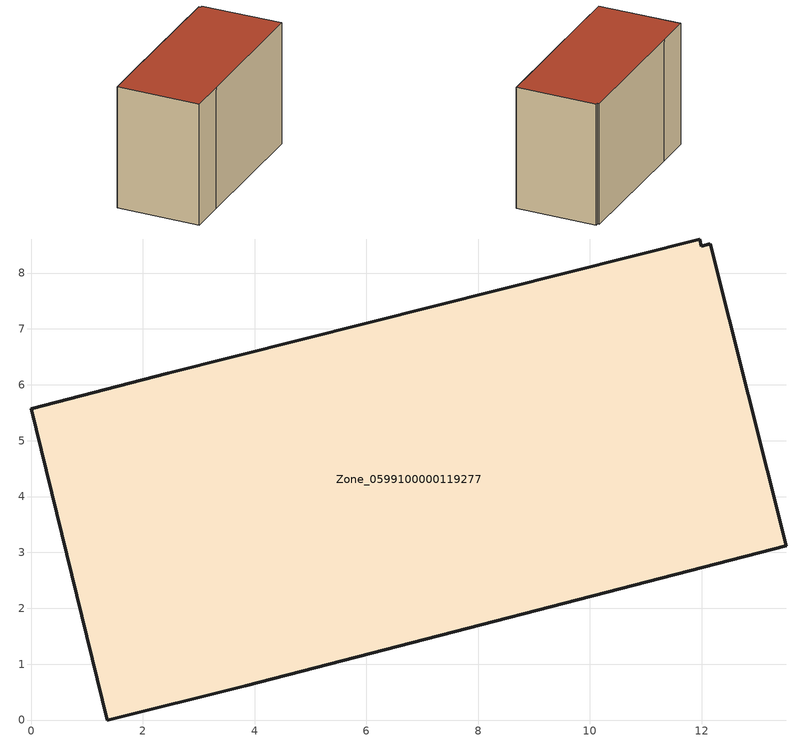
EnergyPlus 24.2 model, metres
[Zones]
Zone_0599100000119277
 floor ground (C_G): 12.16,8.52 13.52,3.12 3.84,0.61 1.36,0 0,5.58 2.44,6.21 11.97,8.61 12,8.48 z0
 wall outside (C_F): 0,5.58 1.36,0 3.84,0.61 13.52,3.12 12.16,8.52 12,8.48 11.97,8.61 2.44,6.21 0,5.58 z0:8.55
 roof outside (C_R): 13.52,3.12 12.16,8.52 12,8.48 11.97,8.61 2.44,6.21 0,5.58 1.36,0 3.84,0.61 z8.55
[BUILDING]
Pand.0599100000119277: North Axis=0; Terrain=City; Loads Convergence Tolerance Value=0.04; Temperature Convergence Tolerance Value=0.4; Solar Distribution=FullExterior; Maximum Number of Warmup Days=25; Minimum Number of Warmup Days=1
[Site:Location]
Rotterdam.The.Hague.AP_ZH_NLD Design_Conditions: Latitude=51.96; Longitude=4.45; Time Zone=1; Elevation=-4.5
[SITE:GROUNDTEMPERATURE:BUILDINGSURFACE]
18, 18, 18, 18, 18, 18, 18, 18, 18, 18, 18, 18
[MATERIAL] Thermal Absorptance=0.9; Solar Absorptance=0.7; Visible Absorptance=0.7
Name | Roughness | Thickness | Conductivity | Density | Specific Heat
G.TI.1975-1991 | MediumSmooth | 0.15 | 0.288461 | 540 | 1210
F.TI.1975-1991 | Rough | 0.3 | 0.230769 | 1920 | 840
R.TI.1975-1991 | MediumRough | 0.2 | 0.153846 | 1500 | 1000
[CONSTRUCTION]
C_G: G.TI.1975-1991
C_F: F.TI.1975-1991
C_R: R.TI.1975-1991
[ZONE]
Zone_0599100000119277: Type=1; Multiplier=1; Ceiling Height=Autocalculate; Volume=Autocalculate; Floor Area=autocalculate; Part of Total Floor Area=Yes
[ZONEINFILTRATION:DESIGNFLOWRATE]
Infil_Zone_0599100000119277: Zone or ZoneList or Space or SpaceList=Zone_0599100000119277; Schedule=AlwaysOn; Design Flow Rate Calculation Method=Flow/Area; Flow Rate per Floor Area=0.003; Constant Term Coefficient=1; Temperature Term Coefficient=0; Velocity Term Coefficient=0; Velocity Squared Term Coefficient=0
[HVACTEMPLATE:ZONE:IDEALLOADSAIRSYSTEM]
Zone_0599100000119277: Maximum Heating Supply Air Temperature=50; Minimum Cooling Supply Air Temperature=13; Maximum Heating Supply Air Humidity Ratio=0.0156; Minimum Cooling Supply Air Humidity Ratio=0.0077; Heating Limit=NoLimit; Cooling Limit=NoLimit; Dehumidification Control Type=ConstantSensibleHeatRatio; Cooling Sensible Heat Ratio=0.7; Dehumidification Setpoint=60; Humidification Control Type=None; Humidification Setpoint=30; Outdoor Air Method=None; Outdoor Air Flow Rate per Person=0.00944; Outdoor Air Flow Rate per Zone Floor Area=0; Outdoor Air Flow Rate per Zone=0; Demand Controlled Ventilation Type=None; Outdoor Air Economizer Type=NoEconomizer; Heat Recovery Type=None; Sensible Heat Recovery Effectiveness=0.7; Latent Heat Recovery Effectiveness=0.65
[ZONECONTROL:THERMOSTAT]
ThermostatControl_Zone_0599100000119277: Zone or ZoneList=Zone_0599100000119277; Control Type Schedule=DualSetpointControlType; Control 1=Thermostat_Zone_0599100000119277; Temperature Difference Between Cutout And Setpoint=0
[THERMOSTATSETPOINT:DUALSETPOINT]
Thermostat_Zone_0599100000119277: Heating Setpoint Temperature Schedule=HeatingSetpoint_Zone_0599100000119277; Cooling Setpoint Temperature Schedule=CoolingSetpoint_Zone_0599100000119277
[SCHEDULE:COMPACT]
HeatingSetpoint_Zone_0599100000119277: Through: 12/31, For: AllDays, Until: 24:00, 21
CoolingSetpoint_Zone_0599100000119277: Through: 12/31, For: AllDays, Until: 24:00, 24
DualSetpointControlType: Through: 12/31, For: AllDays, Until: 24:00, 4
AlwaysOn: Through: 12/31, For: AllDays, Until: 24:00, 1
